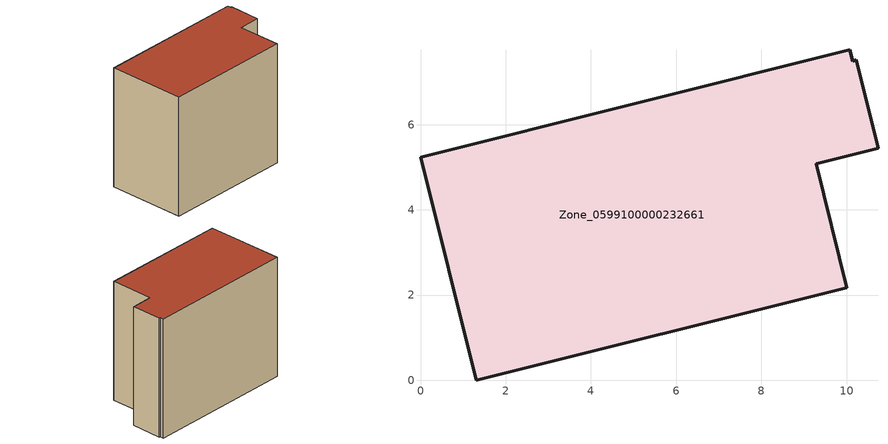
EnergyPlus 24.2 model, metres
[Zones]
Zone_0599100000232661
 floor ground (C_G): 10.22,7.52 10.74,5.45 9.29,5.08 10.01,2.17 1.3,0 0,5.23 10.08,7.76 10.14,7.49 z0
 wall outside (C_F): 1.3,0 10.01,2.17 9.29,5.08 10.74,5.45 10.22,7.52 10.14,7.49 10.08,7.76 0,5.23 1.3,0 z0:8.4
 roof outside (C_R): 10.74,5.45 10.22,7.52 10.14,7.49 10.08,7.76 0,5.23 1.3,0 10.01,2.17 9.29,5.08 z8.4
[BUILDING]
Pand.0599100000232661: North Axis=0; Terrain=City; Loads Convergence Tolerance Value=0.04; Temperature Convergence Tolerance Value=0.4; Solar Distribution=FullExterior; Maximum Number of Warmup Days=25; Minimum Number of Warmup Days=1
[Site:Location]
Rotterdam.The.Hague.AP_ZH_NLD Design_Conditions: Latitude=51.96; Longitude=4.45; Time Zone=1; Elevation=-4.5
[SITE:GROUNDTEMPERATURE:BUILDINGSURFACE]
18, 18, 18, 18, 18, 18, 18, 18, 18, 18, 18, 18
[MATERIAL] Thermal Absorptance=0.9; Solar Absorptance=0.7; Visible Absorptance=0.7
Name | Roughness | Thickness | Conductivity | Density | Specific Heat
G.TI.1975-1991 | MediumSmooth | 0.15 | 0.288461 | 540 | 1210
F.TI.1975-1991 | Rough | 0.3 | 0.230769 | 1920 | 840
R.TI.1975-1991 | MediumRough | 0.2 | 0.153846 | 1500 | 1000
[CONSTRUCTION]
C_G: G.TI.1975-1991
C_F: F.TI.1975-1991
C_R: R.TI.1975-1991
[ZONE]
Zone_0599100000232661: Type=1; Multiplier=1; Ceiling Height=Autocalculate; Volume=Autocalculate; Floor Area=autocalculate; Part of Total Floor Area=Yes
[ZONEINFILTRATION:DESIGNFLOWRATE]
Infil_Zone_0599100000232661: Zone or ZoneList or Space or SpaceList=Zone_0599100000232661; Schedule=AlwaysOn; Design Flow Rate Calculation Method=Flow/Area; Flow Rate per Floor Area=0.003; Constant Term Coefficient=1; Temperature Term Coefficient=0; Velocity Term Coefficient=0; Velocity Squared Term Coefficient=0
[HVACTEMPLATE:ZONE:IDEALLOADSAIRSYSTEM]
Zone_0599100000232661: Maximum Heating Supply Air Temperature=50; Minimum Cooling Supply Air Temperature=13; Maximum Heating Supply Air Humidity Ratio=0.0156; Minimum Cooling Supply Air Humidity Ratio=0.0077; Heating Limit=NoLimit; Cooling Limit=NoLimit; Dehumidification Control Type=ConstantSensibleHeatRatio; Cooling Sensible Heat Ratio=0.7; Dehumidification Setpoint=60; Humidification Control Type=None; Humidification Setpoint=30; Outdoor Air Method=None; Outdoor Air Flow Rate per Person=0.00944; Outdoor Air Flow Rate per Zone Floor Area=0; Outdoor Air Flow Rate per Zone=0; Demand Controlled Ventilation Type=None; Outdoor Air Economizer Type=NoEconomizer; Heat Recovery Type=None; Sensible Heat Recovery Effectiveness=0.7; Latent Heat Recovery Effectiveness=0.65
[ZONECONTROL:THERMOSTAT]
ThermostatControl_Zone_0599100000232661: Zone or ZoneList=Zone_0599100000232661; Control Type Schedule=DualSetpointControlType; Control 1=Thermostat_Zone_0599100000232661; Temperature Difference Between Cutout And Setpoint=0
[THERMOSTATSETPOINT:DUALSETPOINT]
Thermostat_Zone_0599100000232661: Heating Setpoint Temperature Schedule=HeatingSetpoint_Zone_0599100000232661; Cooling Setpoint Temperature Schedule=CoolingSetpoint_Zone_0599100000232661
[SCHEDULE:COMPACT]
HeatingSetpoint_Zone_0599100000232661: Through: 12/31, For: AllDays, Until: 24:00, 21
CoolingSetpoint_Zone_0599100000232661: Through: 12/31, For: AllDays, Until: 24:00, 24
DualSetpointControlType: Through: 12/31, For: AllDays, Until: 24:00, 4
AlwaysOn: Through: 12/31, For: AllDays, Until: 24:00, 1
